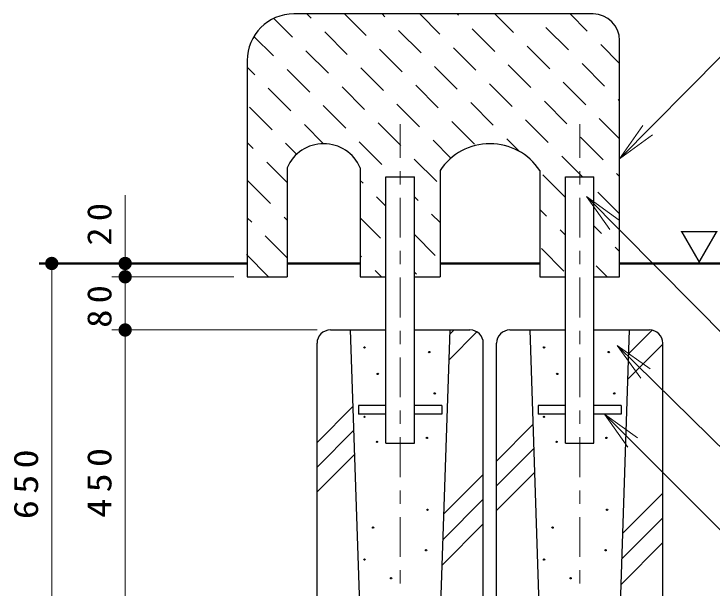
# Model space of a CAD drawing. Units: millimetres on the paper, with parts at other scales. Extents: x -805 to -334, y -297 to 267.
# Drawn here: x -618.8 to -566.3, y -215.7 to -172.5 of the extents above; entities that cross this region are included whole.
import ezdxf

# ---------------------------------------------------------------- set-up
doc = ezdxf.new("R2010")
doc.units = ezdxf.units.MM
doc.linetypes.add('USER2', pattern=[6, 3, -1, 1, -1])
doc.layers.add('1_20', color=7, linetype='Continuous', lineweight=13)
doc.styles.add('ＭＳ ゴシック', font='')
doc.styles.get('ＭＳ ゴシック').set_extended_font_data('MS Gothic')

# ---------------------------------------------------------------- blocks, each defined once
blk = doc.blocks.new('open_arrow')
at = {"color": 0, "linetype": 'Continuous', "lineweight": -2}
blk.add_lwpolyline([(7.5, 1.25), (0, 0), (7.5, -1.25)], dxfattribs=at)
blk = doc.blocks.new('filled_dot')
at = {"color": 0, "linetype": 'Continuous', "lineweight": -2, "const_width": 1.25}
blk.add_lwpolyline([(-0.625, 0, 1), (0.625, 0, 1)], format="xyb", close=True, dxfattribs=at)

msp = doc.modelspace()

# ---------------------------------------------------------------- linework, layer by layer
at = {"layer": '1_20', "lineweight": 25}
for p, q in [((-575.267, -172.547), (-597.767, -172.547)), ((-573.267, -192.297), (-573.267, -174.547)), ((-601.267, -176.047), (-601.267, -192.297)), ((-598.267, -184.098), (-598.267, -192.297)), ((-592.767, -184.098), (-592.767, -192.297)), ((-586.767, -184.309), (-586.767, -192.297)), ((-579.267, -184.309), (-579.267, -192.297)), ((-590.837, -204.797), (-590.837, -184.797)), ((-590.837, -184.797), (-588.697, -184.797)), ((-588.697, -204.797), (-588.697, -184.797)), ((-577.337, -204.797), (-577.337, -184.797)), ((-577.337, -184.797), (-575.197, -184.797)), ((-575.197, -204.797), (-575.197, -184.797)), ((-601.267, -192.297), (-598.267, -192.297)), ((-592.767, -192.297), (-590.837, -192.297)), ((-588.697, -192.297), (-586.767, -192.297)), ((-579.267, -192.297), (-577.337, -192.297)), ((-575.197, -192.297), (-573.267, -192.297)), ((-595.017, -196.297), (-593.517, -196.297)), ((-595.017, -196.297), (-590.837, -196.297)), ((-593.517, -196.297), (-592.766, -218.897)), ((-588.697, -196.297), (-584.517, -196.297)), ((-586.767, -218.797), (-586.017, -196.297)), ((-586.017, -196.297), (-584.517, -196.297)), ((-581.517, -196.297), (-580.017, -196.297)), ((-581.517, -196.297), (-577.337, -196.297)), ((-580.017, -196.297), (-579.266, -218.897)), ((-575.197, -196.297), (-571.017, -196.297)), ((-573.267, -218.797), (-572.517, -196.297)), ((-572.517, -196.297), (-571.017, -196.297)), ((-596.017, -218.797), (-596.017, -197.297)), ((-583.517, -218.797), (-583.517, -197.297)), ((-582.517, -218.797), (-582.517, -197.297)), ((-570.017, -218.797), (-570.017, -197.297)), ((-590.837, -201.972), (-592.892, -201.972)), ((-592.892, -201.972), (-592.892, -202.622)), ((-586.642, -201.972), (-588.697, -201.972)), ((-586.642, -201.972), (-586.642, -202.622)), ((-577.337, -201.972), (-579.392, -201.972)), ((-579.392, -201.972), (-579.392, -202.622)), ((-573.142, -201.972), (-575.197, -201.972)), ((-573.142, -201.972), (-573.142, -202.622)), ((-590.837, -202.622), (-592.892, -202.622)), ((-586.642, -202.622), (-588.697, -202.622)), ((-577.337, -202.622), (-579.392, -202.622)), ((-573.142, -202.622), (-575.197, -202.622)), ((-590.837, -204.797), (-588.697, -204.797)), ((-577.337, -204.797), (-575.197, -204.797))]:
    msp.add_line(p, q, dxfattribs=at)
at = {"layer": '1_20'}
for p, q in [((-596.458, -172.873), (-596.785, -172.547)), ((-592.329, -174.174), (-593.957, -172.547)), ((-590.915, -172.76), (-591.128, -172.547)), ((-586.785, -174.061), (-588.3, -172.547)), ((-585.371, -172.647), (-585.471, -172.547)), ((-581.242, -173.948), (-582.643, -172.547)), ((-575.698, -173.835), (-576.986, -172.547)), ((-597.873, -174.288), (-599.273, -172.887)), ((-582.656, -175.362), (-584.353, -173.665)), ((-577.112, -175.249), (-578.809, -173.552)), ((-599.287, -175.702), (-600.759, -174.23)), ((-593.743, -175.589), (-595.44, -173.892)), ((-588.199, -175.476), (-589.897, -173.778)), ((-595.157, -177.003), (-596.854, -175.306)), ((-589.614, -176.89), (-591.311, -175.193)), ((-584.07, -176.777), (-585.767, -175.08)), ((-578.526, -176.663), (-580.223, -174.966)), ((-573.267, -176.266), (-574.68, -174.853)), ((-573.267, -183.422), (-565.581, -175.66)), ((-574.397, -177.965), (-576.094, -176.268)), ((-600.701, -177.116), (-601.267, -176.55)), ((-596.572, -178.417), (-598.269, -176.72)), ((-591.028, -178.304), (-592.725, -176.607)), ((-585.484, -178.191), (-587.181, -176.494)), ((-579.94, -178.078), (-581.638, -176.381)), ((-586.898, -179.605), (-588.595, -177.908)), ((-581.355, -179.492), (-583.052, -177.795)), ((-575.811, -179.379), (-577.508, -177.682)), ((-597.986, -179.831), (-599.683, -178.134)), ((-592.442, -179.718), (-594.139, -178.021)), ((-573.267, -179.094), (-573.379, -178.983)), ((-593.856, -181.132), (-595.553, -179.435)), ((-588.313, -181.019), (-590.01, -179.322)), ((-582.769, -180.906), (-584.466, -179.209)), ((-577.225, -180.793), (-578.922, -179.096)), ((-599.4, -181.246), (-601.097, -179.548)), ((-578.639, -182.207), (-580.336, -180.51)), ((-573.267, -181.922), (-574.793, -180.397)), ((-595.52, -182.297), (-596.968, -180.85)), ((-589.727, -182.433), (-591.424, -180.736)), ((-584.183, -182.32), (-585.88, -180.623)), ((-585.949, -183.383), (-587.294, -182.037)), ((-580.786, -182.889), (-581.751, -181.924)), ((-574.51, -183.508), (-576.207, -181.811)), ((-600.814, -182.66), (-601.267, -182.207)), ((-597.553, -183.093), (-598.382, -182.264)), ((-591.141, -183.848), (-592.838, -182.151)), ((-598.267, -185.207), (-599.796, -183.678)), ((-587.012, -185.149), (-588.709, -183.452)), ((-576.05, -184.797), (-577.621, -183.225)), ((-577.338, -186.337), (-579.035, -184.64)), ((-573.267, -184.751), (-573.492, -184.527)), ((-599.513, -186.789), (-601.21, -185.092)), ((-592.555, -185.262), (-592.767, -185.05)), ((-610.446, -192.297), (-610.446, -186.174)), ((-590.837, -186.98), (-591.537, -186.28)), ((-588.426, -186.563), (-588.697, -186.291)), ((-575.761, -186.27), (-563.889, -198.252)), ((-573.267, -187.579), (-574.906, -185.941)), ((-578.753, -187.751), (-579.267, -187.236)), ((-600.927, -188.203), (-601.267, -187.864)), ((-598.267, -188.035), (-598.495, -187.807)), ((-591.254, -189.391), (-592.767, -187.878)), ((-586.767, -188.221), (-587.408, -187.581)), ((-577.337, -189.166), (-577.734, -188.769)), ((-574.623, -189.052), (-575.197, -188.478)), ((-598.267, -190.864), (-599.909, -189.222)), ((-587.125, -190.692), (-588.697, -189.12)), ((-577.451, -191.88), (-579.149, -190.183)), ((-573.267, -190.408), (-573.605, -190.07)), ((-599.662, -192.297), (-601.323, -190.636)), ((-592.668, -190.806), (-592.767, -190.707)), ((-615.967, -223.797), (-615.967, -191.297)), ((-607.267, -191.297), (-611.446, -191.297)), ((-574.207, -192.297), (-575.019, -191.484)), ((-591.177, -192.297), (-591.65, -191.824)), ((-588.539, -192.107), (-588.697, -191.948)), ((-602.267, -192.297), (-611.446, -192.297)), ((-610.446, -196.297), (-610.446, -192.297)), ((-596.017, -196.297), (-611.446, -196.297)), ((-610.446, -218.797), (-610.446, -196.297)), ((-586.028, -196.613), (-585.711, -196.297)), ((-586.092, -198.541), (-583.995, -196.444)), ((-572.576, -198.068), (-570.824, -196.316)), ((-573.451, -197.461), (-562.944, -207.791)), ((-572.641, -199.995), (-570.017, -197.372)), ((-596.017, -204.74), (-593.326, -202.048)), ((-574.406, -202.622), (-563.208, -213.82)), ((-582.517, -206.145), (-579.781, -203.409)), ((-596.017, -206.603), (-593.266, -203.852)), ((-582.517, -208.009), (-579.721, -205.212)), ((-596.017, -208.466), (-593.206, -205.655)), ((-586.478, -210.106), (-583.517, -207.145)), ((-582.517, -209.872), (-579.661, -207.015)), ((-573.026, -211.56), (-570.017, -208.551)), ((-586.542, -212.033), (-583.517, -209.009)), ((-573.09, -213.488), (-570.017, -210.415)), ((-586.606, -213.961), (-583.517, -210.872)), ((-573.155, -215.415), (-570.017, -212.278))]:
    msp.add_line(p, q, dxfattribs=at)
at = {"layer": '1_20', "linetype": 'USER2'}
for p, q in [((-589.767, -225.356), (-589.767, -180.828)), ((-576.267, -225.356), (-576.267, -180.828))]:
    msp.add_line(p, q, dxfattribs=at)
at = {"layer": '1_20', "lineweight": 50}
for p, q in [((-616.916, -191.297), (-601.267, -191.297)), ((-598.267, -191.297), (-592.767, -191.297)), ((-586.767, -191.297), (-579.267, -191.297)), ((-573.267, -191.297), (-560.462, -191.297))]:
    msp.add_line(p, q, dxfattribs=at)
at = {"layer": '1_20', "lineweight": 25}
for centre in [(-592.448, -197.608), (-578.948, -197.608), (-587.583, -197.96), (-574.083, -197.96), (-591.451, -199.601), (-577.951, -199.601), (-587.173, -201.065), (-573.673, -201.065), (-592.448, -202.825), (-578.948, -202.825), (-591.51, -204.701), (-587.759, -204.407), (-578.01, -204.701), (-574.259, -204.407), (-587.714, -209.81), (-574.214, -209.81), (-591.804, -211.143), (-578.304, -211.143), (-587.817, -212.848), (-574.317, -212.848), (-592.448, -213.551), (-578.948, -213.551), (-590.455, -214.958), (-576.955, -214.958)]:
    msp.add_circle(centre, 0.05, dxfattribs=at)
for centre, radius, start, end in [((-597.767, -176.047), 3.5, 90, 180), ((-575.267, -174.547), 2, 0, 90), ((-595.517, -185.297), 3, 23.5565, 156.4435), ((-583.017, -186.797), 4.5, 33.5573, 146.4427), ((-595.017, -197.297), 1, 90, 180), ((-584.517, -197.297), 1, 0, 90), ((-581.517, -197.297), 1, 90, 180), ((-571.017, -197.297), 1, 0, 90)]:
    msp.add_arc(centre, radius, start, end, dxfattribs=at)

# ---------------------------------------------------------------- block references
at = {"layer": '1_20', "xscale": 0.4, "yscale": 0.4}
for name, p, rotation in [('open_arrow', (-573.267, -183.422), 45.3), ('open_arrow', (-575.761, -186.27), 314.7), ('filled_dot', (-615.967, -191.297), 270), ('filled_dot', (-610.446, -191.297), 270), ('filled_dot', (-610.446, -192.297), 270), ('filled_dot', (-610.446, -192.297), 90), ('filled_dot', (-610.446, -196.297), 90), ('filled_dot', (-610.446, -196.297), 270), ('open_arrow', (-573.451, -197.461), 315.5), ('open_arrow', (-574.406, -202.622), 315)]:
    msp.add_blockref(name, p, dxfattribs=dict(at, rotation=rotation))

# ---------------------------------------------------------------- texts
at = {"layer": '1_20', "char_height": 1.833, "attachment_point": 8, "rotation": 90, "style": 'ＭＳ ゴシック'}
for s, insert in [('\\T1.34;\\W1.1;20', (-611.446, -188.122)), ('\\T1.34;\\W1.1;80', (-611.446, -194.297)), ('\\T1.33;\\W1.15;650', (-616.967, -207.657)), ('\\T1.33;\\W1.15;450', (-611.446, -207.55))]:
    msp.add_mtext(s, dxfattribs=dict(at, insert=insert))
at = {"layer": '1_20', "insert": (-568.783, -191.292), "char_height": 2.199, "attachment_point": 7, "style": 'ＭＳ ゴシック'}
msp.add_mtext('\\T1.5;▽GL', dxfattribs=at)

doc.saveas('drawing.dxf')
